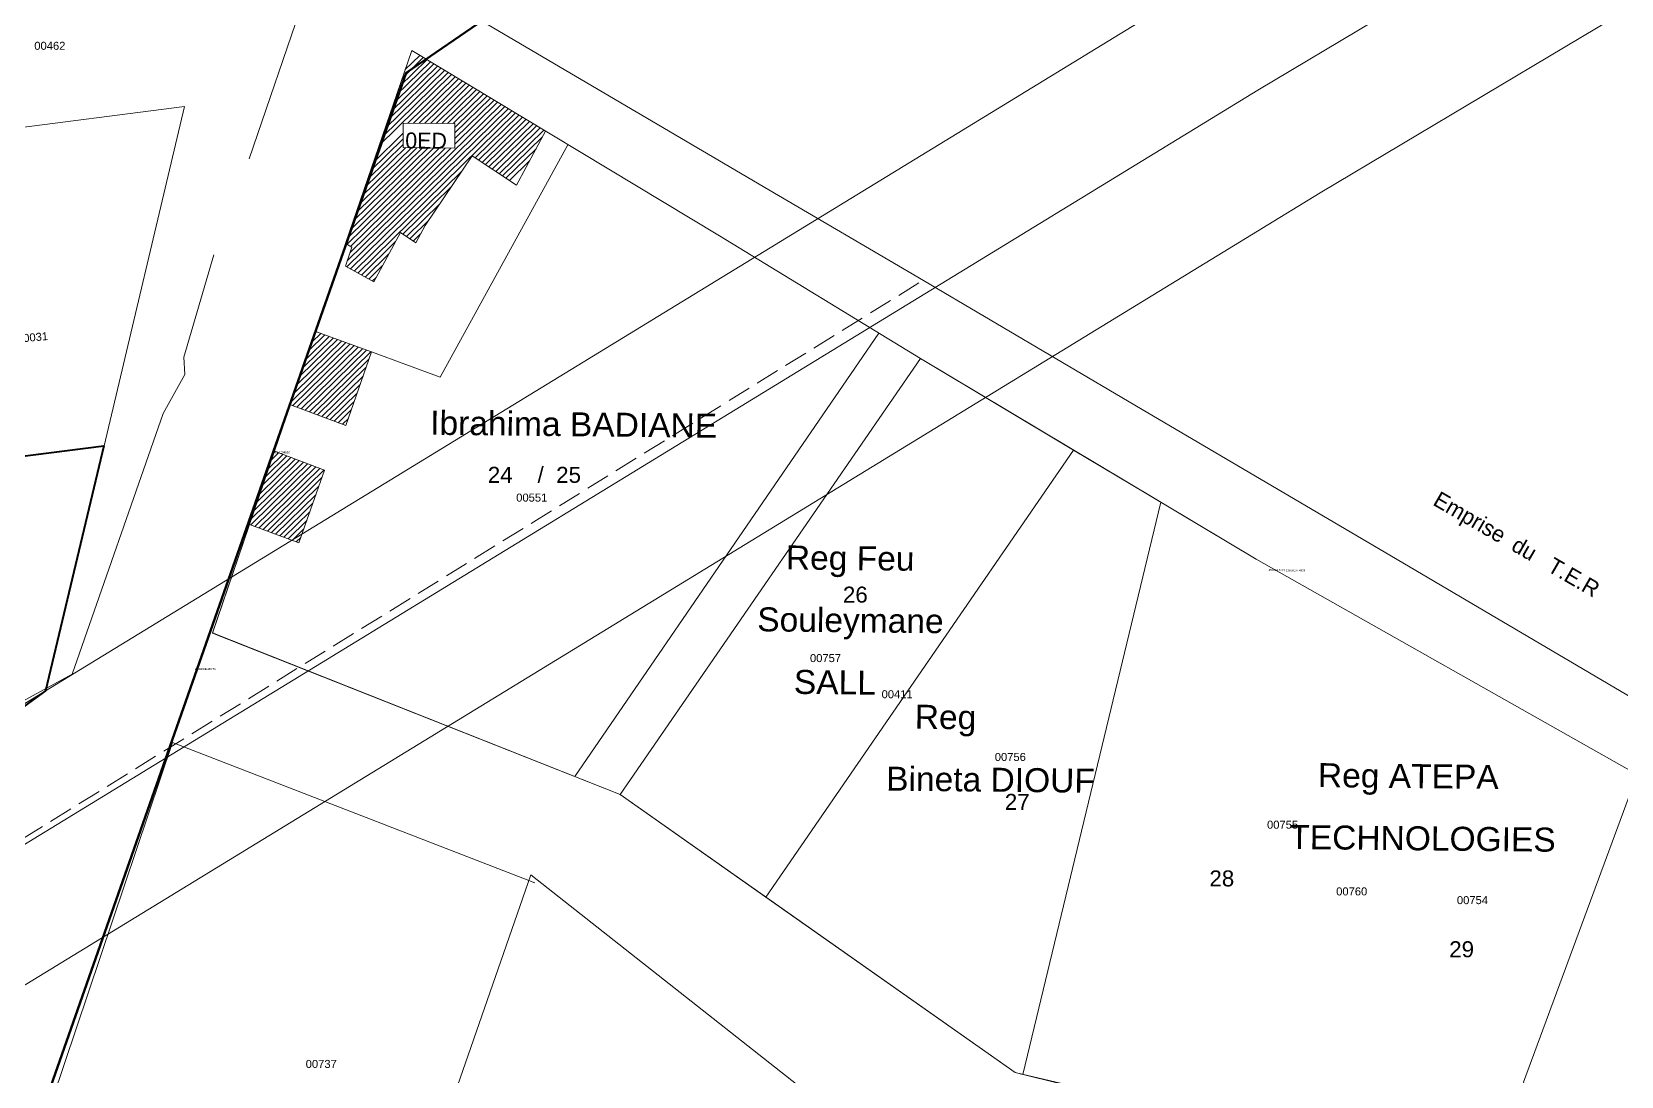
# Model space of a CAD drawing. Header units: metres. Extents: x 251686 to 255059, y 1627526 to 1631912.
# Drawn here: x 253522 to 253720.6, y 1629083.2 to 1629213.7 of the extents above; entities that cross this region are included whole.
import ezdxf
from ezdxf.enums import TextEntityAlignment as Align

# ---------------------------------------------------------------- set-up
doc = ezdxf.new("R2010")
doc.units = ezdxf.units.M
doc.header["$MEASUREMENT"] = 0
doc.linetypes.add('DGN Style 3', pattern=[4.156684, 2.96906, -1.187624])
for name, color, linetype in [('A_revoir_niveau_0', 7, 'Continuous'), ('historique_numero_parcelle', 7, 'Continuous'), ('limites_parcelles', 7, 'Continuous'), ('limites_sections', 7, 'Continuous'), ('limites_tf', 7, 'Continuous'), ('numero_parcelle', 7, 'Continuous'), ('toponymie', 7, 'Continuous')]:
    doc.layers.add(name, color=color, linetype=linetype)
for name, color, linetype, lineweight in [('emprise_ht_pik_rufisque', 7, 'Continuous', 0), ('Nom_rues', 7, 'Continuous', 0), ('Régularisation', 1, 'Continuous', 40)]:
    doc.layers.add(name, color=color, linetype=linetype, lineweight=lineweight)
doc.layers.add('Lignes HT Vectorisées', color=6, linetype='Continuous', lineweight=0, true_color=0xff00ff)
doc.styles.add('Style-Arial', font='arial.ttf')
doc.styles.add('Style-Bodoni MT', font='BOD_R.TTF')
doc.styles.add('Style-FANCY', font='times.ttf')
doc.styles.add('Style-txt', font='txt.shx')
doc.styles.add('StyleTimes New Roman', font='times.ttf')

# ---------------------------------------------------------------- blocks, each defined once
blk = doc.blocks.new('*U97')
at = {"color": 2, "linetype": 'Continuous', "lineweight": 13, "flags": 128}
blk.add_lwpolyline([(53.875, 99.86), (112.785, 66.64), (116.635, 47.24), (118.355, 38.51), (39.515, -33.87), (35.475, -30.72), (48.155, 36.92), (40.675, 61.1), (53.875, 99.86)], dxfattribs=at)
at = {"color": 1, "linetype": 'Continuous', "lineweight": 13, "flags": 128}
blk.add_lwpolyline([(-83.995, 83.83), (-34.505, 46.85), (-3.925, 44.67), (-31.175, -72.43), (-118.355, -23.74), (-83.995, 83.83)], dxfattribs=at)
blk = doc.blocks.new('*U99')
at = {"color": 2, "linetype": 'Continuous', "lineweight": 13, "flags": 128}
blk.add_lwpolyline([(53.875, 99.86), (112.785, 66.64), (116.635, 47.24), (118.355, 38.51), (39.515, -33.87), (35.475, -30.72), (48.155, 36.92), (40.675, 61.1), (53.875, 99.86)], dxfattribs=at)
at = {"color": 1, "linetype": 'Continuous', "lineweight": 13, "flags": 128}
blk.add_lwpolyline([(-83.995, 83.83), (-34.505, 46.85), (-3.925, 44.67), (-31.175, -72.43), (-118.355, -23.74), (-83.995, 83.83)], dxfattribs=at)
blk = doc.blocks.new('*U98')
at = {"color": 3, "linetype": 'Continuous', "lineweight": 13}
blk.add_blockref('*U99', (-64.7945, 31.665), dxfattribs=at)
blk = doc.blocks.new('*U101')
at = {"linetype": 'Continuous', "lineweight": 13}
h = blk.add_hatch(dxfattribs=at)
h.set_pattern_fill('HATCH', style=0, pattern_type=2)
h.set_pattern_definition([(44.398, (-29.9562, 5.9607), (-0.34982, 0.357248), [])])
h.paths.add_polyline_path([(-34.49, 2.23), (-27.56, -0.38), (-24.38, 8.82), (-31.36, 11.37)])
h = blk.add_hatch(dxfattribs=at)
h.set_pattern_fill('HATCH', style=0, pattern_type=2)
h.set_pattern_definition([(44.398, (-35.75442, -8.7702), (-0.34982, 0.357248), [])])
h.paths.add_polyline_path([(-39.61, -12.72), (-33.43, -15.03), (-30.23, -5.94), (-36.49, -3.59)])
at = {"color": 2, "linetype": 'Continuous', "lineweight": 0}
for p, q in [((-19.33, 46.47, 0), (-27.59, 22.37, 0)), ((-24.38, 8.82, 0), (-31.36, 11.37, 0))]:
    blk.add_line(p, q, dxfattribs=at)
at = {"color": 2, "linetype": 'Continuous', "lineweight": 0, "elevation": 0, "flags": 128}
for points in [[(-2.61, 36.4), (-6.26, 29.66), (-11.78, 33.33), (-17.66, 24.62), (-18.83, 22.46), (-20.75, 23.73), (-20.75, 23.73), (-24.09, 17.58), (-27.62, 19.53), (-26.8, 21.93), (-27.59, 22.37)], [(-39.61, -12.72), (-33.43, -15.03), (-30.23, -5.94), (-36.49, -3.59)]]:
    blk.add_lwpolyline(points, dxfattribs=at)
at = {"color": 7, "linetype": 'Continuous', "lineweight": 13}
for points in [[(-34.49, 2.23, 0), (-27.56, -0.38, 0), (-24.38, 8.82, 0), (-31.36, 11.37, 0)], [(-39.61, -12.72, 0), (-33.43, -15.03, 0), (-30.23, -5.94, 0), (-36.49, -3.59, 0)]]:
    blk.add_3dface(points, dxfattribs=at)
at = {"layer": 'Régularisation', "color": 1, "linetype": 'Continuous', "lineweight": 13}
for p, q in [((-36.48, -3.58, 0), (-19.33, 46.47, 0)), ((-19.33, 46.47, 0), (19.14, 23.32, 0)), ((6.72, -46.47, 0), (44.24, 8, 0)), ((-44.24, -26.29, 0), (-36.48, -3.58, 0)), ((6.72, -46.47, 0), (-44.24, -26.29, 0))]:
    blk.add_line(p, q, dxfattribs=at)
at = {"layer": 'Régularisation', "color": 1, "linetype": 'Continuous', "lineweight": 0}
for p, q in [((-23.03, 35.67, 0), (-14.79, 43.74, 0)), ((-22.67, 36.72, 0), (-15.24, 44, 0)), ((-23.39, 34.62, 0), (-14.35, 43.47, 0)), ((-13.91, 43.2, 0), (-19.82, 37.41, 0)), ((-19.12, 37.4, 0), (-13.47, 42.94, 0)), ((-13.02, 42.67, 0), (-18.41, 37.39, 0)), ((-17.7, 37.39, 0), (-12.59, 42.41, 0)), ((-12.14, 42.14, 0), (-17, 37.38, 0)), ((-16.3, 37.37, 0), (-11.7, 41.87, 0)), ((-27.04, 21.25, 0), (-8.15, 39.74, 0)), ((-15.58, 37.36, 0), (-11.25, 41.6, 0)), ((-14.88, 37.36, 0), (-10.81, 41.34, 0)), ((-10.37, 41.07, 0), (-14.17, 37.35, 0)), ((-9.04, 40.27, 0), (-13.95, 35.47, 0)), ((-13.95, 34.76, 0), (-8.6, 40.01, 0)), ((-13.94, 36.18, 0), (-9.48, 40.54, 0)), ((-13.93, 36.88, 0), (-9.91, 40.8, 0)), ((-27.46, 19.44, 0), (-7.27, 39.21, 0)), ((-27.39, 20.2, 0), (-7.71, 39.47, 0)), ((-27, 19.19, 0), (-6.83, 38.94, 0)), ((-26.54, 18.93, 0), (-6.38, 38.68, 0)), ((-11.39, 33.07, 0), (-5.94, 38.41, 0)), ((-10.97, 32.79, 0), (-5.5, 38.14, 0)), ((-10.54, 32.5, 0), (-5.06, 37.88, 0)), ((-24.11, 32.51, 0), (-20.4, 36.15, 0)), ((-10.12, 32.22, 0), (-4.61, 37.61, 0)), ((-9.69, 31.94, 0), (-4.17, 37.34, 0)), ((-9.26, 31.66, 0), (-3.73, 37.08, 0)), ((-8.84, 31.37, 0), (-3.28, 36.81, 0)), ((-8.41, 31.09, 0), (-2.84, 36.54, 0)), ((-27.42, 22.27, 0), (-15.14, 34.3, 0)), ((-27.36, 23.03, 0), (-15.85, 34.31, 0)), ((-27, 24.08, 0), (-16.56, 34.31, 0)), ((-26.96, 22.02, 0), (-14.43, 34.29, 0)), ((-26.64, 25.14, 0), (-17.26, 34.32, 0)), ((-26.28, 26.19, 0), (-17.97, 34.33, 0)), ((-25.92, 27.24, 0), (-18.68, 34.34, 0)), ((-25.56, 28.3, 0), (-19.38, 34.34, 0)), ((-25.2, 29.35, 0), (-20.09, 34.35, 0)), ((-24.84, 30.4, 0), (-20.41, 34.73, 0)), ((-24.47, 31.46, 0), (-20.41, 35.44, 0)), ((-7.99, 30.81, 0), (-2.99, 35.7, 0)), ((-7.56, 30.52, 0), (-3.8, 34.21, 0)), ((-26.09, 18.68, 0), (-13.04, 31.45, 0)), ((-20.43, 23.52, 0), (-14.44, 29.39, 0)), ((-20, 23.24, 0), (-15.83, 27.32, 0)), ((-19.58, 22.96, 0), (-17.23, 25.26, 0)), ((-25.63, 18.43, 0), (-21.35, 22.62, 0)), ((-25.17, 18.18, 0), (-22.16, 21.13, 0))]:
    blk.add_line(p, q, dxfattribs=at)
at = {"layer": 'Régularisation', "color": 1, "linetype": 'Continuous', "lineweight": 13, "elevation": 0, "flags": 128}
for points in [[(-27.59, 22.37), (-26.8, 21.93), (-27.62, 19.53), (-24.09, 17.58), (-20.75, 23.73), (-18.83, 22.46), (-17.66, 24.62), (-11.78, 33.33), (-6.26, 29.66), (-2.61, 36.4)], [(-27.56, -0.38), (-24.38, 8.82), (-15.76, 5.66), (0.19, 34.71)]]:
    blk.add_lwpolyline(points, dxfattribs=at)
blk = doc.blocks.new('*U100')
at = {"layer": 'Régularisation', "color": 1, "linetype": 'Continuous', "lineweight": 13}
blk.add_line((19.139228, 23.316634, -0.00005), (44.2406, 7.9988, -0.00005), dxfattribs=at)
blk.add_blockref('*U101', (0, 0), dxfattribs=at)

msp = doc.modelspace()

# ---------------------------------------------------------------- linework, layer by layer
at = {"layer": 'A_revoir_niveau_0', "color": 7, "linetype": 'Continuous', "lineweight": 0}
for p, q in [((253614.09317, 1629193.947215), (253568.362659, 1629220.830995)), ((253556.538471, 1629219.456832), (253549.133451, 1629197.799326)), ((253632.726666, 1629182.996967), (253614.09317, 1629193.947215)), ((253607.930628, 1629188.168834), (253633.032, 1629172.851)), ((253544.71448, 1629185.821386), (253540.976099, 1629173.039352)), ((253659.846835, 1629167.030491), (253632.726666, 1629182.996967)), ((253540.976099, 1629173.039352), (253541.082391, 1629170.848615)), ((253633.032, 1629172.851), (253674.987535, 1629147.807578)), ((253541.082391, 1629170.848615), (253538.393262, 1629165.976495)), ((253538.393262, 1629165.976495), (253527.023971, 1629133.414332)), ((253692.614889, 1629147.7391), (253659.846835, 1629167.030491)), ((253544.550857, 1629138.566097), (253552.307332, 1629161.274169)), ((253652.184715, 1629161.41867), (253613.719894, 1629105.566471)), ((253652.108132, 1629161.464382), (253674.987535, 1629147.807578)), ((253674.987535, 1629147.807578), (253722.596586, 1629120.870161)), ((253718.995417, 1629132.210517), (253692.614889, 1629147.7391)), ((253595.513683, 1629118.386422), (253544.550857, 1629138.566097)), ((253527.023971, 1629133.414332), (253518.101574, 1629128.559094)), ((253741.70506, 1629118.844416), (253718.995417, 1629132.210517)), ((253524.557278, 1629080.310114), (253539.577148, 1629124.873991)), ((253539.577148, 1629124.873991), (253584.846373, 1629107.370574)), ((253644.858498, 1629083.640141), (253595.513683, 1629118.386422)), ((253651.258098, 1629082.162641), (253644.858498, 1629083.640141)), ((253644.858498, 1629083.640141), (253649.736913, 1629082.513843)), ((253651.242223, 1629082.095495), (253644.858498, 1629083.640141))]:
    msp.add_line(p, q, dxfattribs=at)
at = {"layer": 'A_revoir_niveau_0', "color": 1, "linetype": 'DGN Style 3', "lineweight": 0}
msp.add_line((253485.470031, 1629090.928566), (253633.071359, 1629182.441008), dxfattribs=at)
at = {"layer": 'A_revoir_niveau_0', "color": 3, "linetype": 'Continuous', "lineweight": 0}
for p, q in [((253589.854829, 1629120.627151), (253627.855882, 1629176.009669)), ((253633.032, 1629172.851), (253662.671052, 1629155.159334))]:
    msp.add_line(p, q, dxfattribs=at)
at = {"layer": 'A_revoir_niveau_0', "color": 2, "linetype": 'Continuous', "lineweight": 0}
msp.add_line((253561.233036, 1629164.473782), (253554.297145, 1629167.078842), dxfattribs=at)
at = {"layer": 'A_revoir_niveau_0', "color": 6, "linetype": 'Continuous', "lineweight": 0}
msp.add_line((253663.080137, 1629154.91515), (253645.830564, 1629083.404934), dxfattribs=at)
at = {"layer": 'A_revoir_niveau_0', "color": 2, "linetype": 'Continuous', "lineweight": 0}
msp.add_3dface([(253568.404977, 1629202.267217), (253574.864911, 1629202.199352), (253574.83275, 1629199.137996), (253568.372816, 1629199.205861)], dxfattribs=at)
at = {"layer": 'emprise_ht_pik_rufisque', "color": 1}
for p, q in [((253996.838788, 1629380.555511), (253682.973054, 1629193.551829)), ((253351.406311, 1629026.032345), (253667.471785, 1629219.236685)), ((253682.973054, 1629193.551829), (253366.960155, 1629000.379292))]:
    msp.add_line(p, q, dxfattribs=at)
at = {"layer": 'Lignes HT Vectorisées', "color": 5, "flags": 128}
msp.add_lwpolyline([(252300.518457, 1628679.779301), (252535.311637, 1628633.247882), (252681.576934, 1628604.669463), (252988.818538, 1628790.478887), (253359.183284, 1629013.205735), (253675.222294, 1629206.394463), (253989.117803, 1629393.415688), (254273.85418, 1629565.672671)], dxfattribs=at)
at = {"layer": 'limites_parcelles', "color": 7, "linetype": 'Continuous', "lineweight": 0}
msp.add_line((253496.412354, 1629198.551377), (253541.045019, 1629204.349828), dxfattribs=at)
at = {"layer": 'limites_parcelles', "color": 7, "lineweight": 0}
msp.add_line((253531.010079, 1629161.948648), (253541.045861, 1629204.353379), dxfattribs=at)
at = {"layer": 'limites_sections', "color": 112, "linetype": 'Continuous', "lineweight": 40, "flags": 128}
msp.add_lwpolyline([(253296.433833, 1629591.041829), (253325.488232, 1629598.583625), (253335.489313, 1629603.43379), (253394.946971, 1629619.275828), (253463.160636, 1629612.887361), (253503.680442, 1629399.747351), (253514.635914, 1629393.291819), (253582.750222, 1629367.142066), (253645.724376, 1629332.796864), (253610.604382, 1629237.232821), (253568.742349, 1629208.536363), (253491.693527, 1628988.971109)], dxfattribs=at)
msp.add_lwpolyline([(254266.730159, 1629287.7978), (254255.5318, 1628934.7207), (254250.7693, 1628842.2487), (254252.604451, 1628732.803901), (254244.313956, 1628604.775537), (254169.035754, 1628626.001151), (253998.556975, 1628699.307072), (253949.11819, 1628726.583729), (253891.317458, 1628762.517835), (253742.585904, 1628844.838708), (253570.655215, 1628943.916078), (253545.430769, 1628958.160463), (253491.693527, 1628988.971109), (253568.742349, 1629208.536363), (253610.604382, 1629237.232821), (253645.724376, 1629332.796864), (253582.750222, 1629367.142066), (253662.593019, 1629378.69766), (253971.493519, 1629433.829493), (254024.768125, 1629444.484354), (254097.221642, 1629442.494943), (254172.484174, 1629409.319252), (254266.730159, 1629287.7978)], close=True, dxfattribs=at)
at = {"layer": 'limites_tf', "color": 5, "linetype": 'Continuous', "lineweight": 30, "flags": 128}
msp.add_lwpolyline([(253463.787306, 1629148.422907), (253514.343357, 1629124.593264), (253523.680519, 1629131.340034), (253530.996002, 1629161.946789), (253501.784807, 1629158.224561), (253463.115394, 1629153.287826), (253463.787306, 1629148.422907)], dxfattribs=at)
at = {"layer": 'limites_tf', "color": 1, "linetype": 'Continuous', "lineweight": 40, "flags": 128}
msp.add_lwpolyline([(253474.368114, 1629154.724406), (253530.996002, 1629161.946789), (253523.680519, 1629131.340034), (253514.338782, 1629124.595422), (253471.245076, 1629144.923303), (253474.368114, 1629154.724406)], close=True, dxfattribs=at)
at = {"layer": 'Régularisation', "color": 1, "linetype": 'Continuous', "lineweight": 0}
for p, q in [((253567.206139, 1629204.736887), (253572.227465, 1629209.653807)), ((253567.567232, 1629205.790266), (253571.784831, 1629209.92017)), ((253567.928325, 1629206.843646), (253571.342196, 1629210.186533)), ((253568.289419, 1629207.897025), (253570.899561, 1629210.452896)), ((253568.650512, 1629208.950404), (253570.456926, 1629210.719258)), ((253566.483952, 1629202.630128), (253573.112735, 1629209.121081)), ((253566.845046, 1629203.683508), (253572.6701, 1629209.387444)), ((253581.656937, 1629195.094216), (253584.182753, 1629197.567513)), ((253569.638885, 1629187.524815), (253570.572527, 1629188.439044)), ((253564.07646, 1629182.777841), (253565.819316, 1629184.484459)), ((253564.533644, 1629182.525725), (253565.00853, 1629182.990737))]:
    msp.add_line(p, q, dxfattribs=at)
at = {"layer": 'Régularisation', "color": 1, "linetype": 'Continuous', "lineweight": 13, "extrusion": (-2.0421e-09, 4.79273e-10, 1), "elevation": 0.000263, "flags": 128}
msp.add_lwpolyline([(253652.184715, 1629161.41867), (253663.080137, 1629154.91515), (253645.830564, 1629083.404934), (253644.858498, 1629083.640141), (253613.719894, 1629105.566471), (253652.184715, 1629161.41867)], close=True, dxfattribs=at)
at = {"layer": 'Régularisation', "color": 1, "linetype": 'Continuous', "lineweight": 13}
msp.add_3dface([(253633.032, 1629172.851), (253652.184715, 1629161.41867), (253613.719894, 1629105.566471), (253595.513683, 1629118.386422)], dxfattribs=at)

# ---------------------------------------------------------------- block references
at = {"layer": 'A_revoir_niveau_0', "color": 3, "linetype": 'Continuous', "lineweight": 13, "rotation": 358.5339}
for name, p in [('*U98', (253730.147382, 1628989.108837)), ('*U97', (253666.184257, 1629022.421269))]:
    msp.add_blockref(name, p, dxfattribs=at)
at = {"layer": 'Régularisation', "color": 1, "linetype": 'Continuous', "lineweight": 13}
msp.add_blockref('*U100', (253588.7914, 1629164.8522, 0.00005), dxfattribs=at)

# ---------------------------------------------------------------- texts
at = {"layer": 'historique_numero_parcelle', "color": 7, "lineweight": 0, "insert": (253628.180865, 1629131.414389), "char_height": 1, "attachment_point": 1, "rotation": 0.04279994, "line_spacing_factor": 0.6, "style": 'Style-txt'}
msp.add_mtext('\\fArial|b0|i0|c00|p39;00411', dxfattribs=at)
at = {"layer": 'historique_numero_parcelle', "color": 7, "lineweight": 30, "char_height": 1, "attachment_point": 1, "rotation": 0.04279994, "line_spacing_factor": 0.6, "style": 'Style-txt'}
for s, insert in [('\\fArial|b0|i0|c00|p39;00755', (253676.350967, 1629115.117821)), ('\\fArial|b0|i0|c00|p39;00754', (253700.081987, 1629105.690799))]:
    msp.add_mtext(s, dxfattribs=dict(at, insert=insert))
at = {"layer": 'Nom_rues', "color": 7, "linetype": 'Continuous', "lineweight": 0, "style": 'Style-Bodoni MT'}
msp.add_text('Emprise  du   T.E.R', height=2.00004, rotation=329.94948, dxfattribs=at).set_placement((253696.955397, 1629154.630729))
at = {"layer": 'numero_parcelle', "color": 5, "lineweight": 0, "style": 'Style-Arial'}
msp.add_text('00031', height=1, rotation=5.16223, dxfattribs=at).set_placement((253520.086186, 1629175.821602), align=Align.TOP_LEFT)
at = {"layer": 'numero_parcelle', "color": 5, "char_height": 1, "attachment_point": 1, "line_spacing_factor": 0.6, "style": 'Style-txt'}
for s, insert, rotation in [('\\fArial|b0|i0|c00|p39;00462', (253522.288561, 1629212.423425), 0.00280749), ('\\fArial|b0|i0|c00|p39;00757', (253619.230171, 1629135.929175), 0.04279994), ('\\fArial|b0|i0|c00|p39;00756', (253642.326365, 1629123.576393), 0.04279994), ('\\fArial|b0|i0|c00|p39;00760', (253684.992136, 1629106.782602), 0.04279994), ('\\fArial|b0|i0|c00|p39;00737', (253556.206703, 1629085.228601), 0.04279994)]:
    msp.add_mtext(s, dxfattribs=dict(at, insert=insert, rotation=rotation))
at = {"layer": 'numero_parcelle', "color": 5, "lineweight": 13, "insert": (253582.516806, 1629155.977228), "char_height": 1, "attachment_point": 1, "rotation": 0.04279994, "line_spacing_factor": 0.6, "style": 'Style-txt'}
msp.add_mtext('\\fArial|b0|i0|c00|p39;00551', dxfattribs=at)
at = {"layer": 'Régularisation', "color": 1, "linetype": 'Continuous', "lineweight": 0, "style": 'Style-Arial'}
msp.add_text('Ibrahima BADIANE', height=3, rotation=359.3981, dxfattribs=at).set_placement((253571.782781, 1629166.335598, -4042812.244973), align=Align.TOP_LEFT)
at = {"layer": 'Régularisation', "color": 1, "linetype": 'Continuous', "lineweight": 0, "char_height": 3, "attachment_point": 1, "rotation": 359.39809687, "line_spacing_factor": 0.776524}
for s, insert, style in [('\\fArial|b0|i0|c00|p39;   Reg Feu\\P\\PSouleymane \\P\\P    SALL', (253612.740847, 1629149.54541, -4042812.244973), 'StyleTimes New Roman'), ('   Reg \\P\\PBineta DIOUF', (253628.852319, 1629129.644129, -4042812.244973), 'Style-Arial'), ('\\fArial|b0|i0|c00|p39;   Reg ATEPA \\P\\PTECHNOLOGIES', (253679.23576, 1629122.351306, -4042812.244973), 'StyleTimes New Roman')]:
    msp.add_mtext(s, dxfattribs=dict(at, insert=insert, style=style))
at = {"layer": 'toponymie', "color": 7, "linetype": 'Continuous', "lineweight": 0, "style": 'Style-Arial'}
for s, p in [('etal1154b20', (253552.307332, 1629161.274169)), ('253684.5423,11629134.4859', (253676.551993, 1629146.561746)), ('etal1154b48HT6', (253542.357002, 1629134.203003))]:
    msp.add_text(s, height=0.25, rotation=359.3981, dxfattribs=at).set_placement(p, align=Align.TOP_LEFT)
at = {"layer": 'toponymie', "color": 7, "linetype": 'Continuous', "lineweight": 13, "style": 'Style-Arial'}
for s, p in [('24    /  25', (253578.966585, 1629159.322796)), ('26', (253623.343923, 1629144.359621)), ('27', (253643.580564, 1629118.467399)), ('28', (253669.147459, 1629108.906429)), ('29', (253699.119253, 1629100.054821))]:
    msp.add_text(s, height=2, dxfattribs=at).set_placement(p, align=Align.TOP_LEFT)
at = {"layer": 'toponymie', "color": 4, "linetype": 'Continuous', "lineweight": 0, "insert": (253568.642554, 1629199.075148), "char_height": 2, "attachment_point": 7, "rotation": 359.39809687, "line_spacing_factor": 0.6, "style": 'Style-FANCY'}
msp.add_mtext('\\FFANCY;0ED', dxfattribs=at)

doc.saveas('drawing.dxf')
